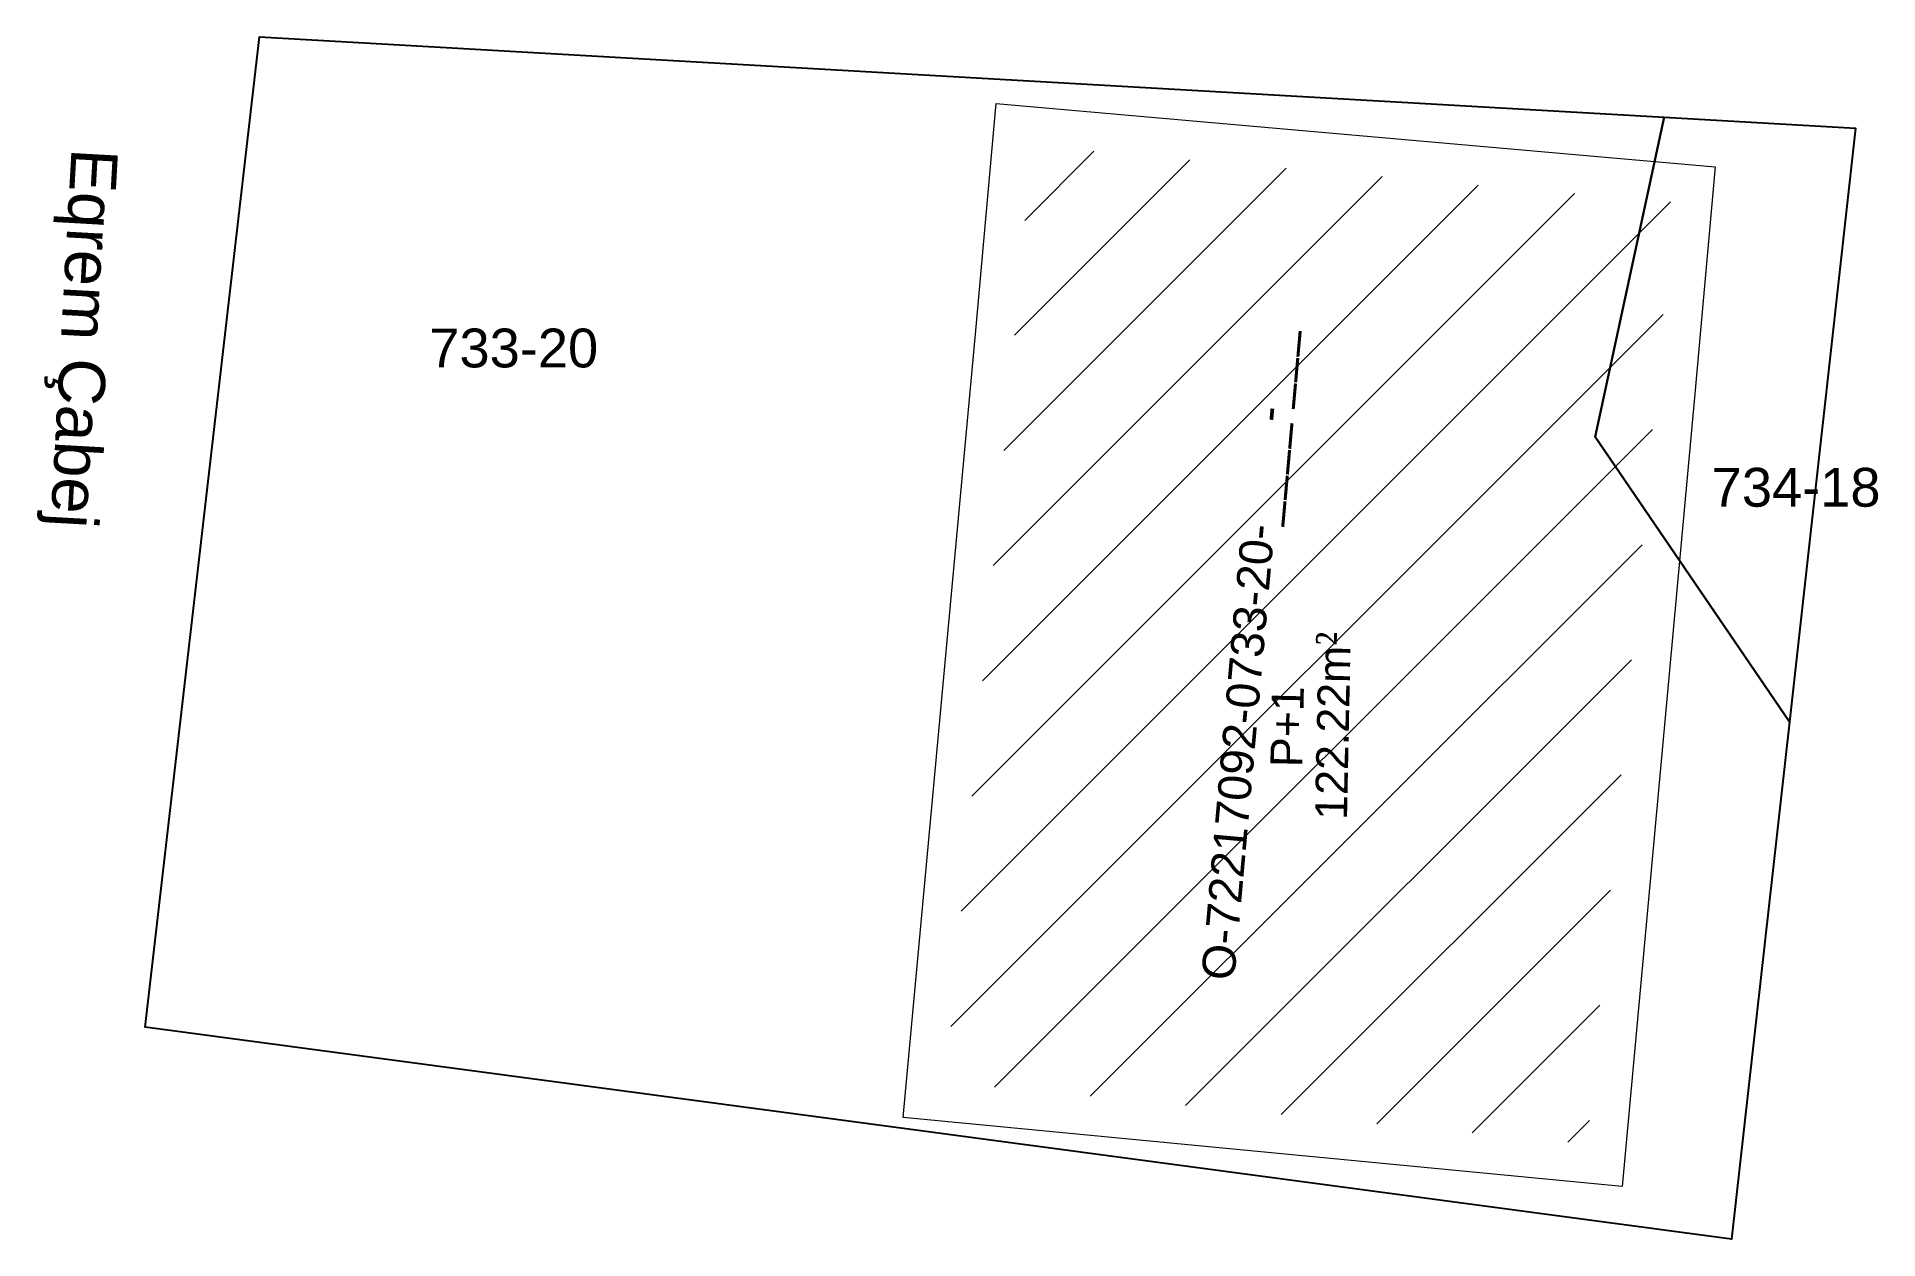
# Model space of a CAD drawing. Header units: metres. Extents: x 7511864.9 to 7511888.6, y 4692113 to 4692128.5.
import ezdxf

# ---------------------------------------------------------------- set-up
doc = ezdxf.new("R2010")
doc.units = ezdxf.units.M
doc.layers.get('0').update_dxf_attribs({"lineweight": 0})
doc.layers.add('emrat e rrugeve', color=7, linetype='Continuous', lineweight=0)
doc.layers.add('Perdhesa', color=1, linetype='Continuous', lineweight=0)
doc.layers.add('Nr Parceles Baze', color=7, linetype='Continuous')
doc.layers.add('Parcela Baze', color=7, linetype='Continuous')
doc.styles.get("Standard").update_dxf_attribs({"font": 'arial.ttf'})

msp = doc.modelspace()

# ---------------------------------------------------------------- hatches: boundary and pattern name
at = {"layer": 'Perdhesa'}
h = msp.add_hatch(dxfattribs=at)
h.set_pattern_fill('ANSI31', color=256, scale=0.3)
h.paths.add_polyline_path([(7511885.947, 4692126.351), (7511877.682, 4692127.077), (7511877.465, 4692124.653), (7511876.576, 4692115.017), (7511884.841, 4692114.226), (7511885.73, 4692123.929)])
h.paths.add_polyline_path([(7511882.026, 4692118.264), (7511882.077, 4692120.764), (7511881.105, 4692120.784), (7511881.054, 4692118.284)], flags=24)
h.paths.add_polyline_path([(7511881.395, 4692118.92), (7511881.421, 4692120.167), (7511880.571, 4692120.185), (7511880.546, 4692118.938)], flags=24)
h.paths.add_polyline_path([(7511880.521, 4692116.164), (7511881.287, 4692124.758), (7511880.412, 4692124.836), (7511879.646, 4692116.242)], flags=24)

# ---------------------------------------------------------------- linework, layer by layer
at = {"layer": 'Parcela Baze'}
for points in [[(7511884.942, 4692123.331), (7511887.445, 4692119.66), (7511886.701, 4692113), (7511866.27, 4692115.73), (7511867.739, 4692128.479), (7511885.831, 4692127.443), (7511884.942, 4692123.331)], [(7511887.445, 4692119.66), (7511884.942, 4692123.331), (7511885.831, 4692127.443), (7511888.297, 4692127.302), (7511887.445, 4692119.66)]]:
    msp.add_lwpolyline(points, dxfattribs=at)
at = {"layer": 'Perdhesa', "elevation": 616.5, "flags": 128}
msp.add_lwpolyline([(7511876.967, 4692124.698), (7511877.229, 4692127.619), (7511886.49, 4692126.805), (7511886.228, 4692123.884), (7511885.293, 4692113.68), (7511876.032, 4692114.567)], close=True, dxfattribs=at)

# ---------------------------------------------------------------- texts
at = {"insert": (7511865.92, 4692127.019), "char_height": 0.6, "attachment_point": 1, "rotation": 266.8034}
msp.add_mtext_dynamic_manual_height_columns('Eqrem Çabej', width=18.54012, gutter_width=1, heights=[0], dxfattribs=at)
at = {"layer": 'emrat e rrugeve', "attachment_point": 1}
for s, width, insert, char_height, rotation in [('\\pt4.688;O-72217092-0733-20-____-___', 6.8288, (7511879.869, 4692116.358), 0.42619, 84.9023), ('122.22m{\\fGaramond|b0|i0|c0|p18;\\H1.0833x;²}', 2.51217, (7511881.3, 4692118.404), 0.41234, 88.8239), ('P+1', 1.17334, (7511880.759, 4692119.081), 0.4123, 88.8239)]:
    msp.add_mtext_dynamic_manual_height_columns(s, width=width, gutter_width=0.935, heights=[0], dxfattribs=dict(at, insert=insert, char_height=char_height, rotation=rotation))
at = {"layer": 'Nr Parceles Baze'}
for s, p in [('733-20', (7511869.928, 4692124.223)), ('734-18', (7511886.444, 4692122.43))]:
    msp.add_text(s, height=0.5, dxfattribs=at).set_placement(p)

doc.saveas('drawing.dxf')
